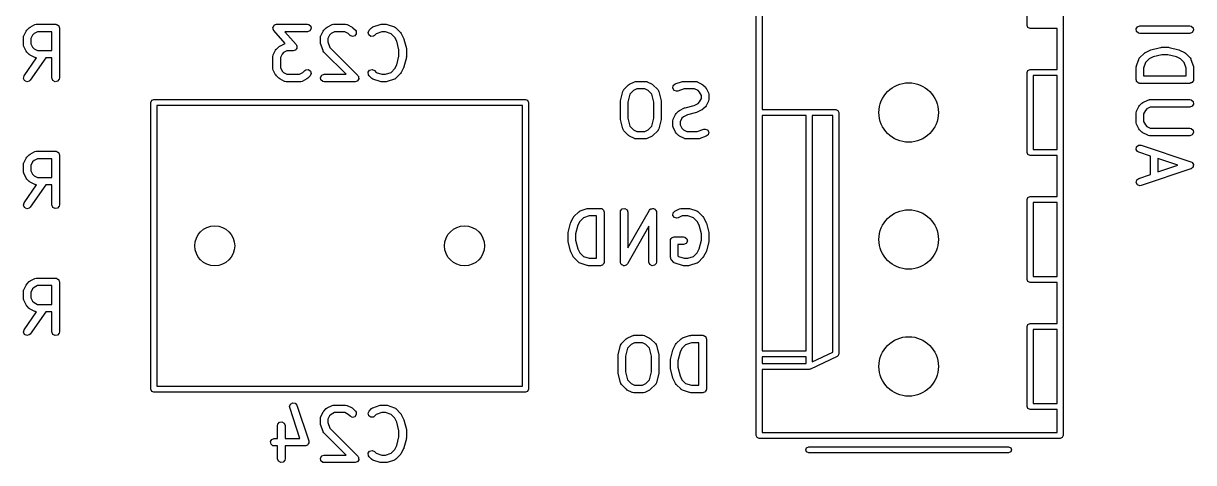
# Model space of a CAD drawing. Extents: x 83 to 134, y -229 to -46.
# Drawn here: x 110.55 to 133.97, y -193.06 to -184.27 of the extents above; entities that cross this region are included whole.
import ezdxf

# ---------------------------------------------------------------- set-up
doc = ezdxf.new("R2010")
doc.units = 0
doc.layers.add('BLACK', color=7, linetype='CONTINUOUS')

msp = doc.modelspace()

# ---------------------------------------------------------------- linework, layer by layer
at = {"layer": 'BLACK', "linetype": 'CONTINUOUS'}
for p, q in [((125.22, -192.515), (125.22, -174.515)), ((131.36, -174.515), (131.36, -192.515)), ((125.34, -181.035), (125.34, -185.995)), ((130.64, -184.315), (130.64, -182.715)), ((110.687, -184.345), (110.782, -184.297)), ((110.782, -184.297), (110.807, -184.29)), ((110.807, -184.29), (110.811, -184.291)), ((110.811, -184.291), (110.815, -184.289)), ((110.815, -184.289), (111.196, -184.289)), ((111.196, -184.289), (111.206, -184.291)), ((111.206, -184.291), (111.209, -184.291)), ((111.209, -184.291), (111.212, -184.292)), ((111.212, -184.292), (111.222, -184.294)), ((111.222, -184.294), (111.237, -184.306)), ((111.237, -184.306), (111.254, -184.316)), ((111.254, -184.316), (111.256, -184.323)), ((111.256, -184.323), (111.261, -184.327)), ((111.261, -184.327), (111.265, -184.346)), ((115.547, -184.34), (115.56, -184.324)), ((115.56, -184.324), (115.57, -184.307)), ((115.57, -184.307), (115.576, -184.305)), ((115.576, -184.305), (115.579, -184.3)), ((115.579, -184.3), (115.599, -184.296)), ((115.599, -184.296), (115.618, -184.289)), ((115.618, -184.289), (116.237, -184.289)), ((116.237, -184.289), (116.263, -184.294)), ((116.263, -184.294), (116.302, -184.327)), ((116.302, -184.327), (116.311, -184.377)), ((116.632, -184.345), (116.727, -184.297)), ((116.727, -184.297), (116.752, -184.29)), ((116.752, -184.29), (116.757, -184.291)), ((116.757, -184.291), (116.761, -184.289)), ((116.761, -184.289), (116.999, -184.289)), ((116.999, -184.289), (117.025, -184.294)), ((117.025, -184.294), (117.028, -184.297)), ((117.028, -184.297), (117.033, -184.297)), ((117.033, -184.297), (117.128, -184.345)), ((117.547, -184.341), (117.69, -184.293)), ((117.69, -184.293), (117.712, -184.29)), ((117.712, -184.29), (117.713, -184.289)), ((117.713, -184.289), (117.809, -184.289)), ((117.809, -184.289), (117.831, -184.293)), ((117.831, -184.293), (117.832, -184.293)), ((117.832, -184.293), (117.975, -184.341)), ((130.658, -184.357), (130.64, -184.315)), ((132.824, -184.383), (132.849, -184.338)), ((132.849, -184.338), (132.898, -184.321)), ((132.898, -184.321), (133.898, -184.321)), ((133.898, -184.321), (133.923, -184.325)), ((133.923, -184.325), (133.963, -184.358)), ((110.55, -184.555), (110.554, -184.529)), ((110.55, -184.698), (110.55, -184.555)), ((110.554, -184.529), (110.557, -184.526)), ((110.557, -184.526), (110.558, -184.521)), ((110.558, -184.521), (110.605, -184.426)), ((110.605, -184.426), (110.619, -184.408)), ((110.619, -184.407), (110.667, -184.359)), ((110.619, -184.408), (110.619, -184.407)), ((110.667, -184.359), (110.685, -184.346)), ((110.685, -184.346), (110.687, -184.345)), ((110.734, -184.504), (110.7, -184.573)), ((110.7, -184.573), (110.7, -184.68)), ((110.765, -184.474), (110.734, -184.504)), ((110.833, -184.439), (110.765, -184.474)), ((111.121, -184.439), (110.833, -184.439)), ((111.121, -184.813), (111.121, -184.439)), ((111.265, -184.346), (111.271, -184.364)), ((111.271, -184.364), (111.271, -185.364)), ((115.544, -184.351), (115.547, -184.346)), ((115.548, -184.371), (115.544, -184.351)), ((115.547, -184.346), (115.547, -184.34)), ((115.548, -184.391), (115.548, -184.371)), ((115.553, -184.399), (115.548, -184.391)), ((115.553, -184.402), (115.553, -184.399)), ((115.556, -184.404), (115.553, -184.402)), ((115.562, -184.414), (115.556, -184.404)), ((115.789, -184.674), (115.562, -184.414)), ((116.237, -184.439), (115.783, -184.439)), ((115.783, -184.439), (116.008, -184.696)), ((116.285, -184.422), (116.237, -184.439)), ((116.311, -184.377), (116.285, -184.422)), ((116.495, -184.555), (116.5, -184.529)), ((116.495, -184.65), (116.495, -184.555)), ((116.5, -184.529), (116.503, -184.526)), ((116.503, -184.521), (116.551, -184.426)), ((116.503, -184.526), (116.503, -184.521)), ((116.551, -184.426), (116.564, -184.408)), ((116.564, -184.408), (116.565, -184.407)), ((116.565, -184.407), (116.613, -184.359)), ((116.613, -184.359), (116.631, -184.346)), ((116.631, -184.346), (116.632, -184.345)), ((116.68, -184.504), (116.645, -184.573)), ((116.645, -184.573), (116.645, -184.638)), ((116.71, -184.474), (116.68, -184.504)), ((116.779, -184.439), (116.71, -184.474)), ((116.981, -184.439), (116.779, -184.439)), ((117.05, -184.474), (116.981, -184.439)), ((117.089, -184.513), (117.05, -184.474)), ((117.135, -184.534), (117.089, -184.513)), ((117.128, -184.345), (117.146, -184.358)), ((117.185, -184.521), (117.135, -184.534)), ((117.146, -184.358), (117.147, -184.359)), ((117.147, -184.359), (117.195, -184.407)), ((117.214, -184.479), (117.185, -184.521)), ((117.195, -184.407), (117.21, -184.428)), ((117.21, -184.428), (117.214, -184.479)), ((117.448, -184.453), (117.47, -184.407)), ((117.461, -184.503), (117.448, -184.453)), ((117.503, -184.532), (117.461, -184.503)), ((117.47, -184.407), (117.517, -184.359)), ((117.555, -184.528), (117.503, -184.532)), ((117.517, -184.359), (117.539, -184.344)), ((117.539, -184.344), (117.543, -184.344)), ((117.543, -184.344), (117.547, -184.341)), ((117.576, -184.513), (117.555, -184.528)), ((117.611, -184.478), (117.576, -184.513)), ((117.726, -184.439), (117.611, -184.478)), ((117.796, -184.439), (117.726, -184.439)), ((117.911, -184.478), (117.796, -184.439)), ((117.985, -184.552), (117.911, -184.478)), ((117.975, -184.341), (117.998, -184.353)), ((118.024, -184.629), (117.985, -184.552)), ((117.998, -184.353), (118, -184.357)), ((118, -184.357), (118.004, -184.359)), ((118.004, -184.359), (118.1, -184.454)), ((118.1, -184.454), (118.113, -184.473)), ((118.113, -184.473), (118.114, -184.474)), ((118.114, -184.474), (118.161, -184.569)), ((118.161, -184.569), (118.165, -184.581)), ((130.7, -184.375), (130.658, -184.357)), ((131.24, -184.375), (130.7, -184.375)), ((131.24, -185.195), (131.24, -184.375)), ((132.833, -184.433), (132.824, -184.383)), ((132.872, -184.466), (132.833, -184.433)), ((132.898, -184.471), (132.872, -184.466)), ((133.898, -184.471), (132.898, -184.471)), ((133.946, -184.453), (133.898, -184.471)), ((133.971, -184.409), (133.946, -184.453)), ((133.963, -184.358), (133.971, -184.409)), ((110.551, -184.702), (110.55, -184.698)), ((110.55, -184.706), (110.551, -184.702)), ((110.558, -184.731), (110.55, -184.706)), ((110.605, -184.826), (110.558, -184.731)), ((110.7, -184.68), (110.734, -184.749)), ((110.734, -184.749), (110.765, -184.779)), ((110.765, -184.779), (110.833, -184.813)), ((115.551, -184.902), (115.599, -184.807)), ((115.599, -184.807), (115.612, -184.789)), ((115.612, -184.789), (115.613, -184.788)), ((115.613, -184.788), (115.66, -184.74)), ((115.66, -184.74), (115.679, -184.727)), ((115.679, -184.727), (115.68, -184.726)), ((115.68, -184.726), (115.775, -184.678)), ((115.775, -184.678), (115.789, -184.674)), ((115.994, -184.805), (115.99, -184.809)), ((116, -184.803), (115.994, -184.805)), ((116.01, -184.785), (116, -184.803)), ((116.008, -184.696), (116.014, -184.706)), ((116.022, -184.77), (116.01, -184.785)), ((116.014, -184.706), (116.016, -184.708)), ((116.016, -184.708), (116.017, -184.711)), ((116.017, -184.711), (116.021, -184.718)), ((116.021, -184.718), (116.022, -184.738)), ((116.022, -184.738), (116.025, -184.758)), ((116.025, -184.758), (116.022, -184.764)), ((116.022, -184.764), (116.022, -184.77)), ((116.496, -184.652), (116.495, -184.65)), ((116.499, -184.674), (116.496, -184.652)), ((116.547, -184.817), (116.499, -184.674)), ((116.645, -184.638), (116.684, -184.752)), ((116.684, -184.752), (117.243, -185.311)), ((118.067, -184.802), (118.024, -184.629)), ((118.067, -184.927), (118.067, -184.802)), ((118.165, -184.581), (118.167, -184.584)), ((118.167, -184.584), (118.215, -184.775)), ((118.215, -184.775), (118.216, -184.79)), ((118.216, -184.79), (118.217, -184.793)), ((118.217, -184.793), (118.217, -184.936)), ((133.007, -184.853), (133.102, -184.805)), ((133.102, -184.805), (133.115, -184.801)), ((133.115, -184.801), (133.118, -184.799)), ((133.118, -184.799), (133.308, -184.752)), ((133.308, -184.752), (133.323, -184.751)), ((133.323, -184.751), (133.326, -184.75)), ((133.326, -184.75), (133.469, -184.75)), ((133.469, -184.75), (133.484, -184.752)), ((133.484, -184.752), (133.487, -184.752)), ((133.487, -184.752), (133.678, -184.799)), ((133.678, -184.799), (133.69, -184.805)), ((133.69, -184.805), (133.693, -184.805)), ((133.693, -184.805), (133.788, -184.853)), ((110.563, -185.321), (110.814, -184.963)), ((110.607, -184.828), (110.605, -184.826)), ((110.619, -184.846), (110.607, -184.828)), ((110.667, -184.894), (110.619, -184.846)), ((110.669, -184.894), (110.667, -184.894)), ((110.687, -184.908), (110.669, -184.894)), ((110.997, -184.963), (110.686, -185.407)), ((110.782, -184.955), (110.687, -184.908)), ((110.786, -184.956), (110.782, -184.955)), ((110.79, -184.959), (110.786, -184.956)), ((110.814, -184.963), (110.79, -184.959)), ((110.833, -184.813), (111.121, -184.813)), ((111.121, -184.963), (110.997, -184.963)), ((111.121, -185.364), (111.121, -184.963)), ((115.543, -184.936), (115.548, -184.91)), ((115.543, -185.174), (115.543, -184.936)), ((115.548, -184.91), (115.55, -184.907)), ((115.55, -184.907), (115.551, -184.902)), ((115.727, -184.885), (115.693, -184.954)), ((115.693, -184.954), (115.693, -185.156)), ((115.758, -184.855), (115.727, -184.885)), ((115.826, -184.82), (115.758, -184.855)), ((115.951, -184.82), (115.826, -184.82)), ((115.97, -184.813), (115.951, -184.82)), ((115.99, -184.809), (115.97, -184.813)), ((116.55, -184.82), (116.547, -184.817)), ((116.55, -184.825), (116.55, -184.82)), ((116.565, -184.846), (116.55, -184.825)), ((117.008, -185.289), (116.565, -184.846)), ((118.024, -185.1), (118.067, -184.927)), ((118.215, -184.954), (118.167, -185.144)), ((118.217, -184.936), (118.214, -184.951)), ((118.214, -184.951), (118.215, -184.954)), ((132.826, -185.134), (132.874, -184.991)), ((132.874, -184.991), (132.886, -184.968)), ((132.886, -184.968), (132.89, -184.966)), ((132.89, -184.966), (132.892, -184.962)), ((132.892, -184.962), (132.987, -184.867)), ((132.987, -184.867), (133.006, -184.854)), ((133.006, -184.854), (133.007, -184.853)), ((133.085, -184.981), (133.011, -185.056)), ((133.162, -184.943), (133.085, -184.981)), ((133.335, -184.9), (133.162, -184.943)), ((133.46, -184.9), (133.335, -184.9)), ((133.633, -184.943), (133.46, -184.9)), ((133.71, -184.981), (133.633, -184.943)), ((133.784, -185.056), (133.71, -184.981)), ((133.788, -184.853), (133.806, -184.866)), ((133.806, -184.866), (133.808, -184.867)), ((133.808, -184.867), (133.903, -184.962)), ((133.903, -184.962), (133.918, -184.983)), ((133.918, -184.983), (133.918, -184.988)), ((133.918, -184.988), (133.921, -184.991)), ((133.921, -184.991), (133.969, -185.134)), ((115.545, -185.178), (115.543, -185.174)), ((115.544, -185.182), (115.545, -185.178)), ((115.551, -185.207), (115.544, -185.182)), ((115.599, -185.303), (115.551, -185.207)), ((115.693, -185.156), (115.727, -185.225)), ((115.727, -185.225), (115.758, -185.255)), ((115.758, -185.255), (115.826, -185.289)), ((116.077, -185.289), (116.145, -185.255)), ((116.145, -185.255), (116.184, -185.216)), ((116.184, -185.216), (116.205, -185.201)), ((116.205, -185.201), (116.257, -185.197)), ((116.257, -185.197), (116.299, -185.226)), ((116.299, -185.226), (116.312, -185.276)), ((117.45, -185.25), (117.48, -185.208)), ((117.455, -185.301), (117.45, -185.25)), ((117.48, -185.208), (117.529, -185.194)), ((117.529, -185.194), (117.576, -185.216)), ((117.576, -185.216), (117.611, -185.251)), ((117.611, -185.251), (117.726, -185.289)), ((117.796, -185.289), (117.911, -185.251)), ((117.911, -185.251), (117.985, -185.177)), ((117.985, -185.177), (118.024, -185.1)), ((118.1, -185.275), (118.004, -185.37)), ((118.114, -185.255), (118.1, -185.273)), ((118.1, -185.273), (118.1, -185.275)), ((118.161, -185.16), (118.114, -185.255)), ((118.162, -185.156), (118.161, -185.16)), ((118.167, -185.144), (118.162, -185.156)), ((130.64, -185.255), (130.658, -185.213)), ((130.64, -186.855), (130.64, -185.255)), ((130.658, -185.213), (130.7, -185.195)), ((130.7, -185.195), (131.24, -185.195)), ((132.823, -185.158), (132.827, -185.136)), ((132.823, -185.396), (132.823, -185.158)), ((132.827, -185.136), (132.826, -185.134)), ((133.011, -185.056), (132.973, -185.17)), ((132.973, -185.17), (132.973, -185.321)), ((133.823, -185.17), (133.784, -185.056)), ((133.823, -185.321), (133.823, -185.17)), ((133.969, -185.134), (133.972, -185.156)), ((133.972, -185.156), (133.973, -185.158)), ((133.973, -185.158), (133.973, -185.396)), ((110.55, -185.371), (110.563, -185.321)), ((110.572, -185.417), (110.55, -185.371)), ((110.618, -185.439), (110.572, -185.417)), ((110.668, -185.426), (110.618, -185.439)), ((110.686, -185.407), (110.668, -185.426)), ((111.139, -185.413), (111.121, -185.364)), ((111.183, -185.438), (111.139, -185.413)), ((111.234, -185.429), (111.183, -185.438)), ((111.267, -185.39), (111.234, -185.429)), ((111.271, -185.364), (111.267, -185.39)), ((115.6, -185.304), (115.599, -185.303)), ((115.613, -185.322), (115.6, -185.304)), ((115.66, -185.37), (115.613, -185.322)), ((115.662, -185.37), (115.66, -185.37)), ((115.68, -185.384), (115.662, -185.37)), ((115.775, -185.431), (115.68, -185.384)), ((115.779, -185.432), (115.775, -185.431)), ((115.783, -185.435), (115.779, -185.432)), ((115.809, -185.439), (115.783, -185.435)), ((116.094, -185.439), (115.809, -185.439)), ((115.826, -185.289), (116.077, -185.289)), ((116.098, -185.438), (116.094, -185.439)), ((116.103, -185.439), (116.098, -185.438)), ((116.128, -185.431), (116.103, -185.439)), ((116.223, -185.384), (116.128, -185.431)), ((116.224, -185.383), (116.223, -185.384)), ((116.243, -185.37), (116.224, -185.383)), ((116.29, -185.322), (116.243, -185.37)), ((116.312, -185.276), (116.29, -185.322)), ((116.497, -185.351), (116.522, -185.307)), ((116.506, -185.402), (116.497, -185.351)), ((116.545, -185.435), (116.506, -185.402)), ((116.522, -185.307), (116.57, -185.289)), ((116.57, -185.439), (116.545, -185.435)), ((116.57, -185.289), (117.008, -185.289)), ((117.19, -185.439), (116.57, -185.439)), ((117.211, -185.432), (117.19, -185.439)), ((117.233, -185.426), (117.211, -185.432)), ((117.235, -185.423), (117.233, -185.426)), ((117.238, -185.422), (117.235, -185.423)), ((117.249, -185.402), (117.238, -185.422)), ((117.243, -185.311), (117.252, -185.325)), ((117.262, -185.384), (117.249, -185.402)), ((117.252, -185.325), (117.254, -185.327)), ((117.254, -185.327), (117.255, -185.329)), ((117.255, -185.329), (117.257, -185.333)), ((117.257, -185.333), (117.259, -185.355)), ((117.259, -185.355), (117.263, -185.377)), ((117.263, -185.377), (117.262, -185.38)), ((117.262, -185.38), (117.262, -185.384)), ((117.47, -185.322), (117.455, -185.301)), ((117.517, -185.37), (117.47, -185.322)), ((117.522, -185.372), (117.517, -185.37)), ((117.524, -185.376), (117.522, -185.372)), ((117.547, -185.388), (117.524, -185.376)), ((117.69, -185.436), (117.547, -185.388)), ((117.691, -185.435), (117.69, -185.436)), ((117.713, -185.439), (117.691, -185.435)), ((117.809, -185.439), (117.713, -185.439)), ((117.726, -185.289), (117.796, -185.289)), ((117.81, -185.439), (117.809, -185.439)), ((117.832, -185.436), (117.81, -185.439)), ((117.975, -185.388), (117.832, -185.436)), ((117.979, -185.385), (117.975, -185.388)), ((117.983, -185.385), (117.979, -185.385)), ((118.004, -185.37), (117.983, -185.385)), ((122.57, -185.597), (122.665, -185.502)), ((122.665, -185.502), (122.684, -185.489)), ((122.684, -185.489), (122.685, -185.488)), ((122.685, -185.488), (122.78, -185.44)), ((122.78, -185.44), (122.805, -185.433)), ((122.805, -185.433), (122.809, -185.434)), ((122.809, -185.434), (122.814, -185.432)), ((122.814, -185.432), (123.004, -185.432)), ((123.004, -185.432), (123.03, -185.437)), ((123.03, -185.437), (123.033, -185.44)), ((123.033, -185.44), (123.038, -185.44)), ((123.038, -185.44), (123.133, -185.488)), ((123.133, -185.488), (123.151, -185.501)), ((123.151, -185.501), (123.152, -185.502)), ((123.152, -185.502), (123.248, -185.597)), ((123.559, -185.516), (123.599, -185.484)), ((123.599, -185.484), (123.742, -185.436)), ((123.742, -185.436), (123.764, -185.433)), ((123.764, -185.433), (123.766, -185.432)), ((123.766, -185.432), (124.004, -185.432)), ((124.004, -185.432), (124.03, -185.437)), ((124.03, -185.437), (124.033, -185.44)), ((124.033, -185.44), (124.038, -185.44)), ((124.038, -185.44), (124.133, -185.488)), ((124.133, -185.488), (124.151, -185.501)), ((124.151, -185.501), (124.152, -185.502)), ((124.152, -185.502), (124.2, -185.55)), ((130.76, -185.315), (130.76, -186.795)), ((131.24, -185.315), (130.76, -185.315)), ((131.24, -186.795), (131.24, -185.315)), ((132.829, -185.414), (132.823, -185.396)), ((132.833, -185.433), (132.829, -185.414)), ((132.838, -185.438), (132.833, -185.433)), ((132.84, -185.444), (132.838, -185.438)), ((132.857, -185.454), (132.84, -185.444)), ((132.872, -185.466), (132.857, -185.454)), ((132.882, -185.468), (132.872, -185.466)), ((132.885, -185.47), (132.882, -185.468)), ((132.888, -185.469), (132.885, -185.47)), ((132.898, -185.471), (132.888, -185.469)), ((133.898, -185.471), (132.898, -185.471)), ((132.973, -185.321), (133.823, -185.321)), ((133.916, -185.464), (133.898, -185.471)), ((133.935, -185.461), (133.916, -185.464)), ((133.939, -185.456), (133.935, -185.461)), ((133.946, -185.453), (133.939, -185.456)), ((133.956, -185.437), (133.946, -185.453)), ((133.968, -185.422), (133.956, -185.437)), ((133.97, -185.412), (133.968, -185.422)), ((133.971, -185.409), (133.97, -185.412)), ((133.973, -185.396), (133.971, -185.406)), ((133.971, -185.406), (133.971, -185.409)), ((122.503, -185.823), (122.55, -185.632)), ((122.55, -185.632), (122.561, -185.608)), ((122.561, -185.608), (122.567, -185.604)), ((122.567, -185.604), (122.57, -185.597)), ((122.691, -185.689), (122.65, -185.85)), ((122.763, -185.617), (122.691, -185.689)), ((122.831, -185.582), (122.763, -185.617)), ((122.986, -185.582), (122.831, -185.582)), ((123.055, -185.617), (122.986, -185.582)), ((123.127, -185.689), (123.055, -185.617)), ((123.167, -185.85), (123.127, -185.689)), ((123.248, -185.597), (123.262, -185.619)), ((123.262, -185.619), (123.263, -185.626)), ((123.263, -185.626), (123.267, -185.632)), ((123.267, -185.632), (123.315, -185.823)), ((123.549, -185.566), (123.559, -185.516)), ((123.573, -185.611), (123.549, -185.566)), ((123.621, -185.63), (123.573, -185.611)), ((123.647, -185.626), (123.621, -185.63)), ((123.778, -185.582), (123.647, -185.626)), ((123.986, -185.582), (123.778, -185.582)), ((124.055, -185.617), (123.986, -185.582)), ((124.085, -185.647), (124.055, -185.617)), ((124.12, -185.716), (124.085, -185.647)), ((124.12, -185.775), (124.12, -185.716)), ((124.2, -185.55), (124.213, -185.568)), ((124.213, -185.568), (124.214, -185.569)), ((124.214, -185.569), (124.262, -185.664)), ((124.262, -185.664), (124.269, -185.689)), ((124.269, -185.689), (124.268, -185.694)), ((124.268, -185.694), (124.27, -185.698)), ((124.27, -185.698), (124.27, -185.793)), ((113.1, -185.852), (113.118, -185.81)), ((113.1, -191.592), (113.1, -185.852)), ((113.118, -185.81), (113.16, -185.792)), ((113.16, -185.792), (120.6, -185.792)), ((113.22, -185.912), (113.22, -191.532)), ((120.54, -185.912), (113.22, -185.912)), ((120.54, -191.532), (120.54, -185.912)), ((120.6, -185.792), (120.642, -185.81)), ((120.642, -185.81), (120.66, -185.852)), ((120.66, -185.852), (120.66, -191.592)), ((122.5, -185.841), (122.503, -185.826)), ((122.5, -186.174), (122.5, -185.841)), ((122.503, -185.826), (122.503, -185.823)), ((122.65, -185.85), (122.65, -186.165)), ((123.167, -186.165), (123.167, -185.85)), ((123.315, -185.823), (123.316, -185.837)), ((123.316, -185.837), (123.317, -185.841)), ((123.317, -185.841), (123.317, -186.174)), ((123.685, -186.012), (123.78, -185.964)), ((123.78, -185.964), (123.792, -185.96)), ((123.792, -185.96), (123.795, -185.958)), ((123.795, -185.958), (123.978, -185.913)), ((123.978, -185.913), (124.055, -185.874)), ((124.055, -185.874), (124.085, -185.844)), ((124.085, -185.844), (124.12, -185.775)), ((124.2, -185.941), (124.152, -185.989)), ((124.201, -185.94), (124.2, -185.941)), ((124.214, -185.922), (124.201, -185.94)), ((124.262, -185.827), (124.214, -185.922)), ((124.265, -185.819), (124.262, -185.822)), ((124.262, -185.822), (124.262, -185.827)), ((124.27, -185.793), (124.265, -185.819)), ((132.831, -186.029), (132.878, -185.934)), ((132.878, -185.934), (132.892, -185.916)), ((132.892, -185.914), (132.94, -185.867)), ((132.892, -185.916), (132.892, -185.914)), ((132.94, -185.867), (132.958, -185.854)), ((132.958, -185.854), (132.959, -185.853)), ((132.959, -185.853), (133.055, -185.805)), ((133.106, -185.947), (133.037, -185.981)), ((133.055, -185.805), (133.08, -185.798)), ((133.08, -185.798), (133.084, -185.799)), ((133.084, -185.799), (133.088, -185.797)), ((133.088, -185.797), (133.898, -185.797)), ((133.898, -185.947), (133.106, -185.947)), ((133.898, -185.797), (133.923, -185.802)), ((133.946, -185.93), (133.898, -185.947)), ((133.923, -185.802), (133.963, -185.835)), ((133.971, -185.885), (133.946, -185.93)), ((133.963, -185.835), (133.971, -185.885)), ((122.502, -186.177), (122.5, -186.174)), ((122.503, -186.192), (122.502, -186.177)), ((122.55, -186.383), (122.503, -186.192)), ((122.65, -186.165), (122.691, -186.326)), ((123.127, -186.326), (123.167, -186.165)), ((123.315, -186.192), (123.267, -186.383)), ((123.317, -186.174), (123.315, -186.189)), ((123.315, -186.189), (123.315, -186.192)), ((123.548, -186.222), (123.553, -186.196)), ((123.553, -186.196), (123.555, -186.193)), ((123.555, -186.193), (123.556, -186.188)), ((123.556, -186.188), (123.604, -186.093)), ((123.604, -186.093), (123.617, -186.075)), ((123.617, -186.075), (123.618, -186.073)), ((123.618, -186.073), (123.665, -186.026)), ((123.665, -186.026), (123.684, -186.013)), ((123.684, -186.013), (123.685, -186.012)), ((123.732, -186.171), (123.698, -186.239)), ((123.763, -186.14), (123.732, -186.171)), ((123.84, -186.102), (123.763, -186.14)), ((124.022, -186.056), (123.84, -186.102)), ((124.025, -186.054), (124.022, -186.056)), ((124.038, -186.051), (124.025, -186.054)), ((124.133, -186.003), (124.038, -186.051)), ((124.134, -186.002), (124.133, -186.003)), ((124.152, -185.989), (124.134, -186.002)), ((125.34, -185.995), (126.81, -185.995)), ((125.34, -186.115), (125.34, -190.825)), ((126.22, -186.115), (125.34, -186.115)), ((126.22, -190.825), (126.22, -186.115)), ((126.34, -186.115), (126.34, -191.04)), ((126.75, -186.115), (126.34, -186.115)), ((126.75, -190.847), (126.75, -186.115)), ((126.81, -185.995), (126.852, -186.013)), ((126.852, -186.013), (126.87, -186.055)), ((126.87, -186.055), (126.87, -190.885)), ((132.823, -186.063), (132.827, -186.037)), ((132.823, -186.253), (132.823, -186.063)), ((132.827, -186.037), (132.83, -186.034)), ((132.83, -186.034), (132.831, -186.029)), ((133.007, -186.012), (132.973, -186.08)), ((132.973, -186.08), (132.973, -186.235)), ((133.037, -185.981), (133.007, -186.012)), ((122.554, -186.389), (122.55, -186.383)), ((122.555, -186.396), (122.554, -186.389)), ((122.57, -186.418), (122.555, -186.396)), ((122.665, -186.513), (122.57, -186.418)), ((122.691, -186.326), (122.763, -186.398)), ((122.763, -186.398), (122.831, -186.432)), ((122.831, -186.432), (122.986, -186.432)), ((122.986, -186.432), (123.055, -186.398)), ((123.055, -186.398), (123.127, -186.326)), ((123.248, -186.418), (123.152, -186.513)), ((123.251, -186.411), (123.248, -186.418)), ((123.257, -186.407), (123.251, -186.411)), ((123.267, -186.383), (123.257, -186.407)), ((123.548, -186.317), (123.548, -186.222)), ((123.55, -186.321), (123.548, -186.317)), ((123.549, -186.325), (123.55, -186.321)), ((123.556, -186.35), (123.549, -186.325)), ((123.604, -186.446), (123.556, -186.35)), ((123.605, -186.447), (123.604, -186.446)), ((123.618, -186.465), (123.605, -186.447)), ((123.698, -186.239), (123.698, -186.299)), ((123.698, -186.299), (123.732, -186.368)), ((123.732, -186.368), (123.763, -186.398)), ((123.763, -186.398), (123.831, -186.432)), ((123.831, -186.432), (124.039, -186.432)), ((124.039, -186.432), (124.171, -186.389)), ((124.171, -186.389), (124.197, -186.385)), ((124.197, -186.385), (124.244, -186.404)), ((124.244, -186.404), (124.269, -186.449)), ((132.824, -186.257), (132.823, -186.253)), ((132.823, -186.262), (132.824, -186.257)), ((132.831, -186.287), (132.823, -186.262)), ((132.878, -186.382), (132.831, -186.287)), ((132.879, -186.383), (132.878, -186.382)), ((132.892, -186.401), (132.879, -186.383)), ((132.94, -186.449), (132.892, -186.401)), ((132.973, -186.235), (133.007, -186.304)), ((133.007, -186.304), (133.037, -186.334)), ((133.037, -186.334), (133.106, -186.369)), ((133.106, -186.369), (133.898, -186.369)), ((133.898, -186.369), (133.923, -186.373)), ((133.923, -186.373), (133.963, -186.406)), ((133.963, -186.406), (133.971, -186.457)), ((122.667, -186.513), (122.665, -186.513)), ((122.685, -186.527), (122.667, -186.513)), ((122.78, -186.574), (122.685, -186.527)), ((122.784, -186.575), (122.78, -186.574)), ((122.788, -186.578), (122.784, -186.575)), ((122.814, -186.582), (122.788, -186.578)), ((123.004, -186.582), (122.814, -186.582)), ((123.008, -186.581), (123.004, -186.582)), ((123.013, -186.582), (123.008, -186.581)), ((123.038, -186.574), (123.013, -186.582)), ((123.133, -186.527), (123.038, -186.574)), ((123.134, -186.526), (123.133, -186.527)), ((123.152, -186.513), (123.134, -186.526)), ((123.665, -186.513), (123.618, -186.465)), ((123.667, -186.513), (123.665, -186.513)), ((123.685, -186.527), (123.667, -186.513)), ((123.78, -186.574), (123.685, -186.527)), ((123.784, -186.575), (123.78, -186.574)), ((123.788, -186.578), (123.784, -186.575)), ((123.814, -186.582), (123.788, -186.578)), ((124.052, -186.582), (123.814, -186.582)), ((124.053, -186.582), (124.052, -186.582)), ((124.075, -186.579), (124.053, -186.582)), ((124.218, -186.531), (124.075, -186.579)), ((124.258, -186.499), (124.218, -186.531)), ((124.269, -186.449), (124.258, -186.499)), ((132.941, -186.45), (132.94, -186.449)), ((132.959, -186.463), (132.941, -186.45)), ((133.055, -186.511), (132.959, -186.463)), ((133.059, -186.511), (133.055, -186.511)), ((133.062, -186.514), (133.059, -186.511)), ((133.088, -186.519), (133.062, -186.514)), ((133.898, -186.519), (133.088, -186.519)), ((133.946, -186.501), (133.898, -186.519)), ((133.971, -186.457), (133.946, -186.501)), ((110.619, -186.947), (110.667, -186.899)), ((110.667, -186.899), (110.685, -186.886)), ((110.685, -186.886), (110.687, -186.885)), ((110.687, -186.885), (110.782, -186.837)), ((110.782, -186.837), (110.807, -186.83)), ((110.807, -186.83), (110.811, -186.831)), ((110.811, -186.831), (110.815, -186.829)), ((110.815, -186.829), (111.196, -186.829)), ((111.196, -186.829), (111.206, -186.831)), ((111.206, -186.831), (111.209, -186.831)), ((111.209, -186.831), (111.212, -186.832)), ((111.212, -186.832), (111.222, -186.834)), ((111.222, -186.834), (111.237, -186.846)), ((111.237, -186.846), (111.254, -186.856)), ((111.254, -186.856), (111.256, -186.863)), ((111.256, -186.863), (111.261, -186.867)), ((111.261, -186.867), (111.265, -186.886)), ((111.265, -186.886), (111.271, -186.904)), ((111.271, -186.904), (111.271, -187.904)), ((130.658, -186.897), (130.64, -186.855)), ((130.7, -186.915), (130.658, -186.897)), ((131.24, -186.915), (130.7, -186.915)), ((130.76, -186.795), (131.24, -186.795)), ((131.24, -187.735), (131.24, -186.915)), ((132.824, -186.792), (132.832, -186.741)), ((132.851, -186.836), (132.824, -186.792)), ((132.832, -186.741), (132.87, -186.707)), ((132.874, -186.848), (132.851, -186.836)), ((132.87, -186.707), (132.921, -186.706)), ((133.108, -186.926), (132.874, -186.848)), ((132.921, -186.706), (133.921, -187.039)), ((110.55, -187.095), (110.554, -187.069)), ((110.55, -187.238), (110.55, -187.095)), ((110.554, -187.069), (110.557, -187.066)), ((110.557, -187.066), (110.558, -187.061)), ((110.558, -187.061), (110.605, -186.966)), ((110.605, -186.966), (110.619, -186.948)), ((110.619, -186.948), (110.619, -186.947)), ((110.734, -187.044), (110.7, -187.113)), ((110.7, -187.113), (110.7, -187.22)), ((110.765, -187.014), (110.734, -187.044)), ((110.833, -186.979), (110.765, -187.014)), ((111.121, -186.979), (110.833, -186.979)), ((111.121, -187.353), (111.121, -186.979)), ((133.108, -187.294), (133.108, -186.926)), ((133.66, -187.11), (133.258, -186.976)), ((133.258, -186.976), (133.258, -187.244)), ((133.258, -187.244), (133.66, -187.11)), ((133.921, -187.039), (133.944, -187.051)), ((133.962, -187.149), (133.943, -187.164)), ((133.944, -187.051), (133.945, -187.053)), ((133.945, -187.053), (133.947, -187.054)), ((133.947, -187.054), (133.959, -187.075)), ((133.959, -187.075), (133.971, -187.095)), ((133.964, -187.146), (133.962, -187.147)), ((133.962, -187.147), (133.962, -187.149)), ((133.967, -187.122), (133.964, -187.146)), ((133.972, -187.099), (133.967, -187.122)), ((133.971, -187.095), (133.971, -187.097)), ((133.971, -187.097), (133.972, -187.099)), ((110.551, -187.242), (110.55, -187.238)), ((110.55, -187.246), (110.551, -187.242)), ((110.558, -187.271), (110.55, -187.246)), ((110.605, -187.366), (110.558, -187.271)), ((110.607, -187.368), (110.605, -187.366)), ((110.619, -187.386), (110.607, -187.368)), ((110.7, -187.22), (110.734, -187.289)), ((110.734, -187.289), (110.765, -187.319)), ((110.765, -187.319), (110.833, -187.353)), ((110.833, -187.353), (111.121, -187.353)), ((132.834, -187.404), (132.874, -187.372)), ((132.874, -187.372), (133.108, -187.294)), ((133.921, -187.181), (132.921, -187.515)), ((133.923, -187.18), (133.921, -187.181)), ((133.925, -187.18), (133.923, -187.18)), ((133.943, -187.164), (133.925, -187.18)), ((110.563, -187.861), (110.814, -187.503)), ((110.667, -187.434), (110.619, -187.386)), ((110.669, -187.434), (110.667, -187.434)), ((110.687, -187.448), (110.669, -187.434)), ((110.997, -187.503), (110.686, -187.947)), ((110.782, -187.495), (110.687, -187.448)), ((110.786, -187.496), (110.782, -187.495)), ((110.79, -187.499), (110.786, -187.496)), ((110.814, -187.503), (110.79, -187.499)), ((111.121, -187.503), (110.997, -187.503)), ((111.121, -187.904), (111.121, -187.503)), ((132.823, -187.455), (132.834, -187.404)), ((132.848, -187.5), (132.823, -187.455)), ((132.896, -187.519), (132.848, -187.5)), ((132.921, -187.515), (132.896, -187.519)), ((130.64, -187.795), (130.658, -187.753)), ((130.64, -189.395), (130.64, -187.795)), ((130.658, -187.753), (130.7, -187.735)), ((130.7, -187.735), (131.24, -187.735)), ((110.55, -187.911), (110.563, -187.861)), ((110.572, -187.957), (110.55, -187.911)), ((110.618, -187.979), (110.572, -187.957)), ((110.668, -187.966), (110.618, -187.979)), ((110.686, -187.947), (110.668, -187.966)), ((111.139, -187.953), (111.121, -187.904)), ((111.183, -187.978), (111.139, -187.953)), ((111.234, -187.969), (111.183, -187.978)), ((111.267, -187.93), (111.234, -187.969)), ((111.271, -187.904), (111.267, -187.93)), ((121.57, -188.137), (121.665, -188.042)), ((121.665, -188.042), (121.687, -188.027)), ((121.687, -188.027), (121.691, -188.027)), ((121.691, -188.027), (121.695, -188.024)), ((121.695, -188.024), (121.837, -187.976)), ((121.837, -187.976), (121.86, -187.973)), ((121.86, -187.973), (121.861, -187.972)), ((121.861, -187.972), (122.099, -187.972)), ((122.099, -187.972), (122.109, -187.974)), ((122.109, -187.974), (122.112, -187.974)), ((122.112, -187.974), (122.115, -187.975)), ((122.115, -187.975), (122.125, -187.977)), ((122.125, -187.977), (122.14, -187.989)), ((122.14, -187.989), (122.157, -187.999)), ((122.157, -187.999), (122.159, -188.006)), ((122.159, -188.006), (122.164, -188.01)), ((122.164, -188.01), (122.168, -188.029)), ((122.168, -188.029), (122.174, -188.047)), ((122.174, -188.047), (122.174, -189.047)), ((122.5, -188.047), (122.505, -188.022)), ((122.5, -189.047), (122.5, -188.047)), ((122.505, -188.022), (122.538, -187.982)), ((122.538, -187.982), (122.588, -187.974)), ((122.588, -187.974), (122.633, -187.999)), ((122.633, -187.999), (122.65, -188.047)), ((122.65, -188.765), (123.082, -188.01)), ((122.65, -188.047), (122.65, -188.765)), ((123.082, -188.01), (123.098, -187.99)), ((123.098, -187.99), (123.105, -187.988)), ((123.105, -187.988), (123.109, -187.982)), ((123.109, -187.982), (123.128, -187.979)), ((123.128, -187.979), (123.147, -187.972)), ((123.147, -187.972), (123.153, -187.975)), ((123.153, -187.975), (123.16, -187.974)), ((123.16, -187.974), (123.177, -187.983)), ((123.177, -187.983), (123.195, -187.99)), ((123.195, -187.99), (123.198, -187.996)), ((123.198, -187.996), (123.204, -187.999)), ((123.204, -187.999), (123.211, -188.017)), ((123.211, -188.017), (123.221, -188.034)), ((123.221, -188.034), (123.22, -188.041)), ((123.22, -188.041), (123.222, -188.047)), ((123.222, -188.047), (123.222, -189.047)), ((123.551, -188.116), (123.554, -188.065)), ((123.554, -188.065), (123.59, -188.028)), ((123.59, -188.028), (123.685, -187.98)), ((123.685, -187.98), (123.71, -187.973)), ((123.71, -187.973), (123.714, -187.974)), ((123.714, -187.974), (123.718, -187.972)), ((123.718, -187.972), (123.861, -187.972)), ((123.861, -187.972), (123.883, -187.976)), ((123.883, -187.976), (123.885, -187.976)), ((123.885, -187.976), (124.028, -188.024)), ((124.028, -188.024), (124.051, -188.036)), ((124.051, -188.036), (124.053, -188.04)), ((124.053, -188.04), (124.057, -188.042)), ((124.057, -188.042), (124.152, -188.137)), ((130.76, -187.855), (130.76, -189.335)), ((131.24, -187.855), (130.76, -187.855)), ((131.24, -189.335), (131.24, -187.855)), ((121.455, -188.458), (121.503, -188.267)), ((121.503, -188.267), (121.508, -188.255)), ((121.508, -188.252), (121.556, -188.157)), ((121.508, -188.255), (121.508, -188.252)), ((121.556, -188.157), (121.569, -188.139)), ((121.569, -188.139), (121.57, -188.137)), ((121.646, -188.312), (121.603, -188.485)), ((121.685, -188.235), (121.646, -188.312)), ((121.759, -188.161), (121.685, -188.235)), ((121.873, -188.122), (121.759, -188.161)), ((122.024, -188.122), (121.873, -188.122)), ((122.024, -188.972), (122.024, -188.122)), ((123.582, -188.158), (123.551, -188.116)), ((123.632, -188.17), (123.582, -188.158)), ((123.657, -188.162), (123.632, -188.17)), ((123.736, -188.122), (123.657, -188.162)), ((123.849, -188.122), (123.736, -188.122)), ((123.964, -188.161), (123.849, -188.122)), ((124.038, -188.235), (123.964, -188.161)), ((124.076, -188.312), (124.038, -188.235)), ((124.12, -188.485), (124.076, -188.312)), ((124.152, -188.137), (124.165, -188.156)), ((124.165, -188.156), (124.166, -188.157)), ((124.166, -188.157), (124.214, -188.252)), ((124.214, -188.252), (124.218, -188.264)), ((124.218, -188.264), (124.22, -188.267)), ((124.22, -188.267), (124.267, -188.458)), ((121.453, -188.476), (121.455, -188.461)), ((121.453, -188.619), (121.453, -188.476)), ((121.455, -188.461), (121.455, -188.458)), ((121.603, -188.485), (121.603, -188.61)), ((123.072, -188.33), (122.641, -189.085)), ((123.072, -189.047), (123.072, -188.33)), ((123.534, -188.559), (123.538, -188.554)), ((123.538, -188.554), (123.557, -188.55)), ((123.557, -188.55), (123.575, -188.544)), ((123.575, -188.544), (123.766, -188.544)), ((123.766, -188.544), (123.792, -188.548)), ((123.792, -188.548), (123.831, -188.581)), ((124.12, -188.61), (124.12, -188.485)), ((124.267, -188.458), (124.268, -188.473)), ((124.268, -188.473), (124.27, -188.476)), ((124.27, -188.476), (124.27, -188.619)), ((121.454, -188.622), (121.453, -188.619)), ((121.455, -188.637), (121.454, -188.622)), ((121.503, -188.827), (121.455, -188.637)), ((121.603, -188.61), (121.646, -188.783)), ((121.646, -188.783), (121.685, -188.86)), ((123.5, -188.619), (123.502, -188.609)), ((123.5, -188.952), (123.5, -188.619)), ((123.502, -188.606), (123.503, -188.603)), ((123.502, -188.609), (123.502, -188.606)), ((123.503, -188.603), (123.505, -188.593)), ((123.505, -188.593), (123.518, -188.578)), ((123.518, -188.578), (123.527, -188.561)), ((123.527, -188.561), (123.534, -188.559)), ((123.766, -188.694), (123.65, -188.694)), ((123.65, -188.694), (123.65, -188.921)), ((123.814, -188.676), (123.766, -188.694)), ((123.84, -188.632), (123.814, -188.676)), ((123.831, -188.581), (123.84, -188.632)), ((124.038, -188.86), (124.076, -188.783)), ((124.076, -188.783), (124.12, -188.61)), ((124.267, -188.637), (124.22, -188.827)), ((124.27, -188.619), (124.267, -188.634)), ((124.267, -188.634), (124.267, -188.637)), ((121.505, -188.83), (121.503, -188.827)), ((121.508, -188.843), (121.505, -188.83)), ((121.556, -188.938), (121.508, -188.843)), ((121.557, -188.939), (121.556, -188.938)), ((121.57, -188.958), (121.557, -188.939)), ((121.665, -189.053), (121.57, -188.958)), ((121.685, -188.86), (121.759, -188.934)), ((121.759, -188.934), (121.873, -188.972)), ((121.873, -188.972), (122.024, -188.972)), ((123.506, -188.968), (123.5, -188.952)), ((123.508, -188.984), (123.506, -188.968)), ((123.517, -188.997), (123.508, -188.984)), ((123.518, -189), (123.517, -188.997)), ((123.52, -189.001), (123.518, -189)), ((123.522, -189.005), (123.52, -189.001)), ((123.57, -189.053), (123.522, -189.005)), ((123.65, -188.921), (123.664, -188.934)), ((123.664, -188.934), (123.778, -188.972)), ((123.778, -188.972), (123.849, -188.972)), ((123.849, -188.972), (123.964, -188.934)), ((123.964, -188.934), (124.038, -188.86)), ((124.152, -188.958), (124.057, -189.053)), ((124.153, -188.956), (124.152, -188.958)), ((124.166, -188.938), (124.153, -188.956)), ((124.214, -188.843), (124.166, -188.938)), ((124.22, -188.827), (124.214, -188.839)), ((124.214, -188.839), (124.214, -188.843)), ((121.669, -189.055), (121.665, -189.053)), ((121.672, -189.059), (121.669, -189.055)), ((121.695, -189.071), (121.672, -189.059)), ((121.837, -189.119), (121.695, -189.071)), ((121.839, -189.118), (121.837, -189.119)), ((121.861, -189.122), (121.839, -189.118)), ((122.099, -189.122), (121.861, -189.122)), ((122.118, -189.116), (122.099, -189.122)), ((122.137, -189.112), (122.118, -189.116)), ((122.141, -189.107), (122.137, -189.112)), ((122.147, -189.105), (122.141, -189.107)), ((122.157, -189.088), (122.147, -189.105)), ((122.17, -189.073), (122.157, -189.088)), ((122.171, -189.063), (122.17, -189.073)), ((122.173, -189.06), (122.171, -189.063)), ((122.174, -189.047), (122.173, -189.057)), ((122.173, -189.057), (122.173, -189.06)), ((122.503, -189.054), (122.5, -189.047)), ((122.502, -189.061), (122.503, -189.054)), ((122.511, -189.077), (122.502, -189.061)), ((122.518, -189.096), (122.511, -189.077)), ((122.524, -189.099), (122.518, -189.096)), ((122.528, -189.105), (122.524, -189.099)), ((122.546, -189.112), (122.528, -189.105)), ((122.562, -189.121), (122.546, -189.112)), ((122.569, -189.12), (122.562, -189.121)), ((122.576, -189.122), (122.569, -189.12)), ((122.594, -189.116), (122.576, -189.122)), ((122.613, -189.112), (122.594, -189.116)), ((122.617, -189.107), (122.613, -189.112)), ((122.624, -189.105), (122.617, -189.107)), ((122.641, -189.085), (122.624, -189.105)), ((123.089, -189.096), (123.072, -189.047)), ((123.134, -189.121), (123.089, -189.096)), ((123.184, -189.112), (123.134, -189.121)), ((123.217, -189.073), (123.184, -189.112)), ((123.222, -189.047), (123.217, -189.073)), ((123.574, -189.055), (123.57, -189.053)), ((123.576, -189.059), (123.574, -189.055)), ((123.599, -189.071), (123.576, -189.059)), ((123.742, -189.119), (123.599, -189.071)), ((123.744, -189.118), (123.742, -189.119)), ((123.766, -189.122), (123.744, -189.118)), ((123.861, -189.122), (123.766, -189.122)), ((123.863, -189.122), (123.861, -189.122)), ((123.885, -189.119), (123.863, -189.122)), ((124.028, -189.071), (123.885, -189.119)), ((124.031, -189.068), (124.028, -189.071)), ((124.036, -189.068), (124.031, -189.068)), ((124.057, -189.053), (124.036, -189.068)), ((110.605, -189.506), (110.619, -189.488)), ((110.619, -189.487), (110.667, -189.439)), ((110.619, -189.488), (110.619, -189.487)), ((110.667, -189.439), (110.685, -189.426)), ((110.685, -189.426), (110.687, -189.425)), ((110.687, -189.425), (110.782, -189.377)), ((110.782, -189.377), (110.807, -189.37)), ((110.807, -189.37), (110.811, -189.371)), ((110.811, -189.371), (110.815, -189.369)), ((110.815, -189.369), (111.196, -189.369)), ((111.196, -189.369), (111.206, -189.371)), ((111.206, -189.371), (111.209, -189.371)), ((111.209, -189.371), (111.212, -189.372)), ((111.212, -189.372), (111.222, -189.374)), ((111.222, -189.374), (111.237, -189.386)), ((111.237, -189.386), (111.254, -189.396)), ((111.254, -189.396), (111.256, -189.403)), ((111.256, -189.403), (111.261, -189.407)), ((111.261, -189.407), (111.265, -189.426)), ((111.265, -189.426), (111.271, -189.444)), ((111.271, -189.444), (111.271, -190.444)), ((130.658, -189.437), (130.64, -189.395)), ((130.7, -189.455), (130.658, -189.437)), ((131.24, -189.455), (130.7, -189.455)), ((130.76, -189.335), (131.24, -189.335)), ((131.24, -190.275), (131.24, -189.455)), ((110.55, -189.635), (110.554, -189.609)), ((110.55, -189.778), (110.55, -189.635)), ((110.554, -189.609), (110.557, -189.606)), ((110.557, -189.606), (110.558, -189.601)), ((110.558, -189.601), (110.605, -189.506)), ((110.734, -189.584), (110.7, -189.653)), ((110.7, -189.653), (110.7, -189.76)), ((110.765, -189.554), (110.734, -189.584)), ((110.833, -189.519), (110.765, -189.554)), ((111.121, -189.519), (110.833, -189.519)), ((111.121, -189.893), (111.121, -189.519)), ((110.551, -189.782), (110.55, -189.778)), ((110.55, -189.786), (110.551, -189.782)), ((110.558, -189.811), (110.55, -189.786)), ((110.605, -189.906), (110.558, -189.811)), ((110.607, -189.908), (110.605, -189.906)), ((110.619, -189.926), (110.607, -189.908)), ((110.667, -189.974), (110.619, -189.926)), ((110.7, -189.76), (110.734, -189.829)), ((110.734, -189.829), (110.765, -189.859)), ((110.765, -189.859), (110.833, -189.893)), ((110.833, -189.893), (111.121, -189.893)), ((110.563, -190.401), (110.814, -190.043)), ((110.669, -189.974), (110.667, -189.974)), ((110.687, -189.988), (110.669, -189.974)), ((110.997, -190.043), (110.686, -190.487)), ((110.782, -190.035), (110.687, -189.988)), ((110.786, -190.036), (110.782, -190.035)), ((110.79, -190.039), (110.786, -190.036)), ((110.814, -190.043), (110.79, -190.039)), ((111.121, -190.043), (110.997, -190.043)), ((111.121, -190.444), (111.121, -190.043)), ((110.55, -190.451), (110.563, -190.401)), ((130.64, -190.335), (130.658, -190.293)), ((130.64, -191.935), (130.64, -190.335)), ((130.658, -190.293), (130.7, -190.275)), ((130.7, -190.275), (131.24, -190.275)), ((130.76, -190.395), (130.76, -191.875)), ((131.24, -190.395), (130.76, -190.395)), ((131.24, -191.875), (131.24, -190.395)), ((110.572, -190.497), (110.55, -190.451)), ((110.618, -190.519), (110.572, -190.497)), ((110.668, -190.506), (110.618, -190.519)), ((110.686, -190.487), (110.668, -190.506)), ((111.139, -190.493), (111.121, -190.444)), ((111.183, -190.518), (111.139, -190.493)), ((111.234, -190.509), (111.183, -190.518)), ((111.267, -190.47), (111.234, -190.509)), ((111.271, -190.444), (111.267, -190.47)), ((122.522, -190.677), (122.618, -190.582)), ((122.618, -190.582), (122.636, -190.569)), ((122.636, -190.569), (122.637, -190.568)), ((122.637, -190.568), (122.732, -190.52)), ((122.784, -190.662), (122.715, -190.697)), ((122.732, -190.52), (122.757, -190.513)), ((122.757, -190.513), (122.762, -190.514)), ((122.762, -190.514), (122.766, -190.512)), ((122.766, -190.512), (122.956, -190.512)), ((122.939, -190.662), (122.784, -190.662)), ((123.007, -190.697), (122.939, -190.662)), ((122.956, -190.512), (122.982, -190.517)), ((122.982, -190.517), (122.986, -190.52)), ((122.986, -190.52), (122.99, -190.52)), ((122.99, -190.52), (123.085, -190.568)), ((123.085, -190.568), (123.103, -190.581)), ((123.103, -190.581), (123.105, -190.582)), ((123.105, -190.582), (123.2, -190.677)), ((123.618, -190.677), (123.713, -190.582)), ((123.713, -190.582), (123.734, -190.567)), ((123.734, -190.567), (123.739, -190.567)), ((123.739, -190.567), (123.742, -190.564)), ((123.742, -190.564), (123.885, -190.516)), ((123.921, -190.662), (123.806, -190.701)), ((123.885, -190.516), (123.907, -190.513)), ((123.907, -190.513), (123.909, -190.512)), ((123.909, -190.512), (124.147, -190.512)), ((124.072, -190.662), (123.921, -190.662)), ((124.072, -191.512), (124.072, -190.662)), ((124.147, -190.512), (124.157, -190.514)), ((124.157, -190.514), (124.16, -190.514)), ((124.16, -190.514), (124.163, -190.515)), ((124.163, -190.515), (124.173, -190.517)), ((124.173, -190.517), (124.187, -190.529)), ((124.187, -190.529), (124.204, -190.539)), ((124.204, -190.539), (124.207, -190.546)), ((124.207, -190.546), (124.212, -190.55)), ((124.212, -190.55), (124.215, -190.569)), ((124.215, -190.569), (124.222, -190.587)), ((124.222, -190.587), (124.222, -191.587)), ((122.455, -190.903), (122.503, -190.712)), ((122.503, -190.712), (122.513, -190.688)), ((122.513, -190.688), (122.519, -190.684)), ((122.519, -190.684), (122.522, -190.677)), ((122.643, -190.769), (122.603, -190.93)), ((122.715, -190.697), (122.643, -190.769)), ((123.079, -190.769), (123.007, -190.697)), ((123.12, -190.93), (123.079, -190.769)), ((123.2, -190.677), (123.215, -190.699)), ((123.215, -190.699), (123.216, -190.706)), ((123.216, -190.706), (123.22, -190.712)), ((123.22, -190.712), (123.267, -190.903)), ((123.503, -190.998), (123.55, -190.807)), ((123.55, -190.807), (123.556, -190.795)), ((123.556, -190.792), (123.604, -190.697)), ((123.556, -190.795), (123.556, -190.792)), ((123.604, -190.697), (123.617, -190.679)), ((123.617, -190.679), (123.618, -190.677)), ((123.694, -190.852), (123.65, -191.025)), ((123.732, -190.775), (123.694, -190.852)), ((123.806, -190.701), (123.732, -190.775)), ((125.34, -190.825), (126.22, -190.825)), ((126.34, -191.04), (126.75, -190.847)), ((126.87, -190.885), (126.866, -190.895)), ((126.866, -190.895), (126.866, -190.905)), ((122.453, -190.921), (122.455, -190.906)), ((122.453, -191.254), (122.453, -190.921)), ((122.455, -190.906), (122.455, -190.903)), ((122.603, -190.93), (122.603, -191.245)), ((123.12, -191.245), (123.12, -190.93)), ((123.267, -190.903), (123.268, -190.917)), ((123.268, -190.917), (123.27, -190.921)), ((123.27, -190.921), (123.27, -191.254)), ((123.5, -191.016), (123.503, -191.001)), ((123.5, -191.159), (123.5, -191.016)), ((123.503, -191.001), (123.503, -190.998)), ((123.65, -191.025), (123.65, -191.15)), ((125.34, -190.945), (125.34, -191.075)), ((126.22, -190.945), (125.34, -190.945)), ((125.34, -191.075), (126.22, -191.075)), ((126.22, -191.075), (126.22, -190.945)), ((126.836, -190.939), (126.306, -191.189)), ((126.843, -190.931), (126.836, -190.939)), ((126.852, -190.927), (126.843, -190.931)), ((126.858, -190.915), (126.852, -190.927)), ((126.866, -190.905), (126.858, -190.915)), ((122.454, -191.257), (122.453, -191.254)), ((122.455, -191.272), (122.454, -191.257)), ((122.503, -191.463), (122.455, -191.272)), ((122.603, -191.245), (122.643, -191.406)), ((123.079, -191.406), (123.12, -191.245)), ((123.267, -191.272), (123.22, -191.463)), ((123.27, -191.254), (123.267, -191.269)), ((123.267, -191.269), (123.267, -191.272)), ((123.502, -191.162), (123.5, -191.159)), ((123.503, -191.177), (123.502, -191.162)), ((123.55, -191.367), (123.503, -191.177)), ((123.65, -191.15), (123.694, -191.323)), ((123.694, -191.323), (123.732, -191.4)), ((126.28, -191.195), (125.34, -191.195)), ((125.34, -191.195), (125.34, -192.455)), ((126.292, -191.19), (126.28, -191.195)), ((126.306, -191.189), (126.292, -191.19)), ((113.118, -191.634), (113.1, -191.592)), ((113.22, -191.532), (120.54, -191.532)), ((120.66, -191.592), (120.642, -191.634)), ((122.507, -191.469), (122.503, -191.463)), ((122.508, -191.476), (122.507, -191.469)), ((122.522, -191.498), (122.508, -191.476)), ((122.618, -191.593), (122.522, -191.498)), ((122.619, -191.593), (122.618, -191.593)), ((122.637, -191.607), (122.619, -191.593)), ((122.643, -191.406), (122.715, -191.478)), ((122.715, -191.478), (122.784, -191.512)), ((122.784, -191.512), (122.939, -191.512)), ((122.939, -191.512), (123.007, -191.478)), ((123.007, -191.478), (123.079, -191.406)), ((123.105, -191.593), (123.086, -191.606)), ((123.2, -191.498), (123.105, -191.593)), ((123.203, -191.491), (123.2, -191.498)), ((123.209, -191.487), (123.203, -191.491)), ((123.22, -191.463), (123.209, -191.487)), ((123.552, -191.37), (123.55, -191.367)), ((123.556, -191.383), (123.552, -191.37)), ((123.604, -191.478), (123.556, -191.383)), ((123.605, -191.479), (123.604, -191.478)), ((123.618, -191.498), (123.605, -191.479)), ((123.713, -191.593), (123.618, -191.498)), ((123.717, -191.595), (123.713, -191.593)), ((123.719, -191.599), (123.717, -191.595)), ((123.742, -191.611), (123.719, -191.599)), ((123.732, -191.4), (123.806, -191.474)), ((123.806, -191.474), (123.921, -191.512)), ((123.921, -191.512), (124.072, -191.512)), ((124.221, -191.6), (124.219, -191.603)), ((124.222, -191.587), (124.22, -191.597)), ((124.22, -191.597), (124.221, -191.6)), ((113.16, -191.652), (113.118, -191.634)), ((120.6, -191.652), (113.16, -191.652)), ((120.642, -191.634), (120.6, -191.652)), ((122.732, -191.654), (122.637, -191.607)), ((122.737, -191.655), (122.732, -191.654)), ((122.74, -191.658), (122.737, -191.655)), ((122.766, -191.662), (122.74, -191.658)), ((122.956, -191.662), (122.766, -191.662)), ((122.961, -191.661), (122.956, -191.662)), ((122.965, -191.662), (122.961, -191.661)), ((122.99, -191.654), (122.965, -191.662)), ((123.085, -191.607), (122.99, -191.654)), ((123.086, -191.606), (123.085, -191.607)), ((123.885, -191.659), (123.742, -191.611)), ((123.887, -191.658), (123.885, -191.659)), ((123.909, -191.662), (123.887, -191.658)), ((124.147, -191.662), (123.909, -191.662)), ((124.165, -191.656), (124.147, -191.662)), ((124.184, -191.652), (124.165, -191.656)), ((124.189, -191.647), (124.184, -191.652)), ((124.195, -191.645), (124.189, -191.647)), ((124.205, -191.628), (124.195, -191.645)), ((124.217, -191.613), (124.205, -191.628)), ((124.219, -191.603), (124.217, -191.613)), ((115.876, -191.935), (115.895, -191.887)), ((115.88, -191.96), (115.876, -191.935)), ((116.085, -192.576), (115.88, -191.96)), ((115.895, -191.887), (115.94, -191.863)), ((115.94, -191.863), (115.991, -191.873)), ((115.991, -191.873), (116.023, -191.913)), ((116.023, -191.913), (116.261, -192.627)), ((116.503, -192.141), (116.551, -192.046)), ((116.551, -192.046), (116.564, -192.028)), ((116.564, -192.028), (116.565, -192.027)), ((116.565, -192.027), (116.613, -191.979)), ((116.613, -191.979), (116.631, -191.966)), ((116.631, -191.966), (116.632, -191.965)), ((116.632, -191.965), (116.727, -191.917)), ((116.779, -192.059), (116.71, -192.094)), ((116.727, -191.917), (116.752, -191.91)), ((116.752, -191.91), (116.757, -191.911)), ((116.757, -191.911), (116.761, -191.909)), ((116.761, -191.909), (116.999, -191.909)), ((116.981, -192.059), (116.779, -192.059)), ((117.05, -192.094), (116.981, -192.059)), ((116.999, -191.909), (117.025, -191.914)), ((117.025, -191.914), (117.028, -191.917)), ((117.028, -191.917), (117.033, -191.917)), ((117.033, -191.917), (117.128, -191.965)), ((117.128, -191.965), (117.146, -191.978)), ((117.146, -191.978), (117.147, -191.979)), ((117.147, -191.979), (117.195, -192.027)), ((117.195, -192.027), (117.21, -192.048)), ((117.21, -192.048), (117.214, -192.099)), ((117.448, -192.073), (117.47, -192.027)), ((117.47, -192.027), (117.517, -191.979)), ((117.517, -191.979), (117.539, -191.964)), ((117.539, -191.964), (117.543, -191.964)), ((117.543, -191.964), (117.547, -191.961)), ((117.547, -191.961), (117.69, -191.913)), ((117.726, -192.059), (117.611, -192.098)), ((117.69, -191.913), (117.712, -191.91)), ((117.712, -191.91), (117.713, -191.909)), ((117.713, -191.909), (117.809, -191.909)), ((117.796, -192.059), (117.726, -192.059)), ((117.911, -192.098), (117.796, -192.059)), ((117.809, -191.909), (117.831, -191.913)), ((117.831, -191.913), (117.832, -191.913)), ((117.832, -191.913), (117.975, -191.961)), ((117.975, -191.961), (117.998, -191.973)), ((117.998, -191.973), (118, -191.977)), ((118, -191.977), (118.004, -191.979)), ((118.004, -191.979), (118.1, -192.074)), ((130.658, -191.977), (130.64, -191.935)), ((130.7, -191.995), (130.658, -191.977)), ((131.24, -191.995), (130.7, -191.995)), ((130.76, -191.875), (131.24, -191.875)), ((131.24, -192.455), (131.24, -191.995)), ((115.638, -192.318), (115.643, -192.292)), ((115.643, -192.292), (115.676, -192.253)), ((115.676, -192.253), (115.726, -192.244)), ((115.726, -192.244), (115.771, -192.27)), ((115.771, -192.27), (115.788, -192.318)), ((116.495, -192.175), (116.5, -192.149)), ((116.495, -192.27), (116.495, -192.175)), ((116.496, -192.272), (116.495, -192.27)), ((116.499, -192.294), (116.496, -192.272)), ((116.547, -192.437), (116.499, -192.294)), ((116.5, -192.149), (116.503, -192.146)), ((116.503, -192.146), (116.503, -192.141)), ((116.68, -192.124), (116.645, -192.193)), ((116.645, -192.193), (116.645, -192.258)), ((116.645, -192.258), (116.684, -192.372)), ((116.71, -192.094), (116.68, -192.124)), ((117.089, -192.133), (117.05, -192.094)), ((117.135, -192.154), (117.089, -192.133)), ((117.185, -192.141), (117.135, -192.154)), ((117.214, -192.099), (117.185, -192.141)), ((117.461, -192.123), (117.448, -192.073)), ((117.503, -192.152), (117.461, -192.123)), ((117.555, -192.148), (117.503, -192.152)), ((117.576, -192.133), (117.555, -192.148)), ((117.611, -192.098), (117.576, -192.133)), ((117.985, -192.172), (117.911, -192.098)), ((118.024, -192.249), (117.985, -192.172)), ((118.067, -192.422), (118.024, -192.249)), ((118.1, -192.074), (118.113, -192.093)), ((118.113, -192.093), (118.114, -192.094)), ((118.114, -192.094), (118.161, -192.189)), ((118.161, -192.189), (118.165, -192.201)), ((118.165, -192.201), (118.167, -192.204)), ((118.167, -192.204), (118.215, -192.395)), ((115.638, -192.576), (115.638, -192.318)), ((115.788, -192.318), (115.788, -192.576)), ((116.55, -192.44), (116.547, -192.437)), ((116.55, -192.445), (116.55, -192.44)), ((116.565, -192.466), (116.55, -192.445)), ((117.008, -192.909), (116.565, -192.466)), ((116.684, -192.372), (117.243, -192.931)), ((118.067, -192.547), (118.067, -192.422)), ((118.215, -192.395), (118.216, -192.41)), ((118.216, -192.41), (118.217, -192.413)), ((118.217, -192.413), (118.217, -192.556)), ((125.238, -192.557), (125.22, -192.515)), ((125.34, -192.455), (131.24, -192.455)), ((131.36, -192.515), (131.342, -192.557)), ((115.497, -192.638), (115.522, -192.594)), ((115.506, -192.689), (115.497, -192.638)), ((115.545, -192.722), (115.506, -192.689)), ((115.522, -192.594), (115.57, -192.576)), ((115.57, -192.726), (115.545, -192.722)), ((115.57, -192.576), (115.638, -192.576)), ((115.638, -192.726), (115.57, -192.726)), ((115.638, -192.984), (115.638, -192.726)), ((115.788, -192.576), (116.085, -192.576)), ((116.19, -192.726), (115.788, -192.726)), ((115.788, -192.726), (115.788, -192.984)), ((116.195, -192.724), (116.19, -192.726)), ((116.201, -192.725), (116.195, -192.724)), ((116.219, -192.715), (116.201, -192.725)), ((116.238, -192.708), (116.219, -192.715)), ((116.241, -192.704), (116.238, -192.708)), ((116.246, -192.701), (116.241, -192.704)), ((116.253, -192.682), (116.246, -192.701)), ((116.263, -192.664), (116.253, -192.682)), ((116.261, -192.627), (116.264, -192.653)), ((116.264, -192.653), (116.262, -192.658)), ((116.262, -192.658), (116.263, -192.664)), ((117.985, -192.797), (118.024, -192.72)), ((118.024, -192.72), (118.067, -192.547)), ((118.167, -192.764), (118.162, -192.776)), ((118.215, -192.574), (118.167, -192.764)), ((118.217, -192.556), (118.214, -192.571)), ((118.214, -192.571), (118.215, -192.574)), ((125.28, -192.575), (125.238, -192.557)), ((131.3, -192.575), (125.28, -192.575)), ((126.21, -192.805), (126.228, -192.763)), ((126.228, -192.763), (126.27, -192.745)), ((126.27, -192.745), (130.27, -192.745)), ((130.27, -192.745), (130.312, -192.763)), ((130.312, -192.763), (130.33, -192.805)), ((131.342, -192.557), (131.3, -192.575)), ((115.656, -193.033), (115.638, -192.984)), ((115.788, -192.984), (115.784, -193.01)), ((116.497, -192.971), (116.522, -192.927)), ((116.506, -193.022), (116.497, -192.971)), ((116.522, -192.927), (116.57, -192.909)), ((116.57, -192.909), (117.008, -192.909)), ((117.243, -192.931), (117.252, -192.945)), ((117.262, -193.004), (117.249, -193.022)), ((117.252, -192.945), (117.254, -192.947)), ((117.254, -192.947), (117.255, -192.949)), ((117.255, -192.949), (117.257, -192.953)), ((117.257, -192.953), (117.259, -192.975)), ((117.259, -192.975), (117.263, -192.997)), ((117.263, -192.997), (117.262, -193)), ((117.262, -193), (117.262, -193.004)), ((117.45, -192.87), (117.48, -192.828)), ((117.455, -192.921), (117.45, -192.87)), ((117.47, -192.942), (117.455, -192.921)), ((117.517, -192.99), (117.47, -192.942)), ((117.48, -192.828), (117.529, -192.814)), ((117.522, -192.992), (117.517, -192.99)), ((117.524, -192.996), (117.522, -192.992)), ((117.547, -193.008), (117.524, -192.996)), ((117.529, -192.814), (117.576, -192.836)), ((117.576, -192.836), (117.611, -192.871)), ((117.611, -192.871), (117.726, -192.909)), ((117.726, -192.909), (117.796, -192.909)), ((117.796, -192.909), (117.911, -192.871)), ((117.911, -192.871), (117.985, -192.797)), ((117.979, -193.005), (117.975, -193.008)), ((117.983, -193.005), (117.979, -193.005)), ((118.004, -192.99), (117.983, -193.005)), ((118.1, -192.895), (118.004, -192.99)), ((118.114, -192.875), (118.1, -192.893)), ((118.1, -192.893), (118.1, -192.895)), ((118.161, -192.78), (118.114, -192.875)), ((118.162, -192.776), (118.161, -192.78)), ((126.228, -192.847), (126.21, -192.805)), ((126.27, -192.865), (126.228, -192.847)), ((130.27, -192.865), (126.27, -192.865)), ((130.312, -192.847), (130.27, -192.865)), ((130.33, -192.805), (130.312, -192.847)), ((115.7, -193.058), (115.656, -193.033)), ((115.751, -193.049), (115.7, -193.058)), ((115.784, -193.01), (115.751, -193.049)), ((116.545, -193.055), (116.506, -193.022)), ((116.57, -193.059), (116.545, -193.055)), ((117.19, -193.059), (116.57, -193.059)), ((117.211, -193.052), (117.19, -193.059)), ((117.233, -193.046), (117.211, -193.052)), ((117.235, -193.043), (117.233, -193.046)), ((117.238, -193.042), (117.235, -193.043)), ((117.249, -193.022), (117.238, -193.042)), ((117.69, -193.056), (117.547, -193.008)), ((117.691, -193.055), (117.69, -193.056)), ((117.713, -193.059), (117.691, -193.055)), ((117.809, -193.059), (117.713, -193.059)), ((117.81, -193.059), (117.809, -193.059)), ((117.832, -193.056), (117.81, -193.059)), ((117.975, -193.008), (117.832, -193.056))]:
    msp.add_line(p, q, dxfattribs=at)
at = {"layer": 'BLACK'}
for centre, radius in [((128.27, -186.055), 0.595), ((128.27, -188.595), 0.595), ((114.38, -188.722), 0.4), ((119.38, -188.722), 0.4), ((128.27, -191.135), 0.595)]:
    msp.add_circle(centre, radius, dxfattribs=at)

doc.saveas('drawing.dxf')
